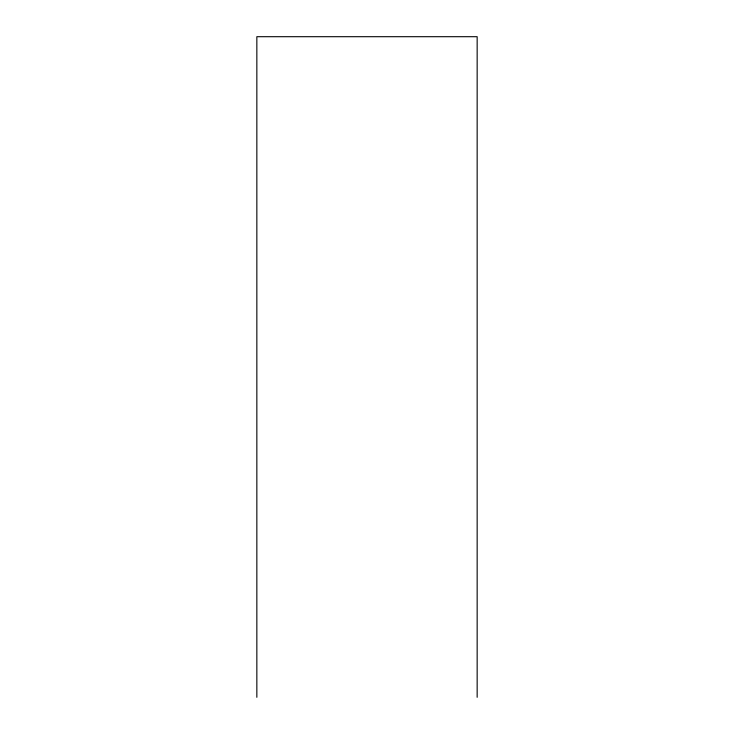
<?xml version="1.0" encoding="UTF-8"?>
<svg xmlns="http://www.w3.org/2000/svg" width="734" height="734" viewBox="0 0 734 734"><rect width="100%" height="100%" fill="white"/><g stroke="black" fill="none" stroke-linecap="round" stroke-linejoin="round"><path stroke-width="1.1" d="M477.155 697.3L477.155 36.7L256.845 36.7L256.845 697.3"/></g></svg>
